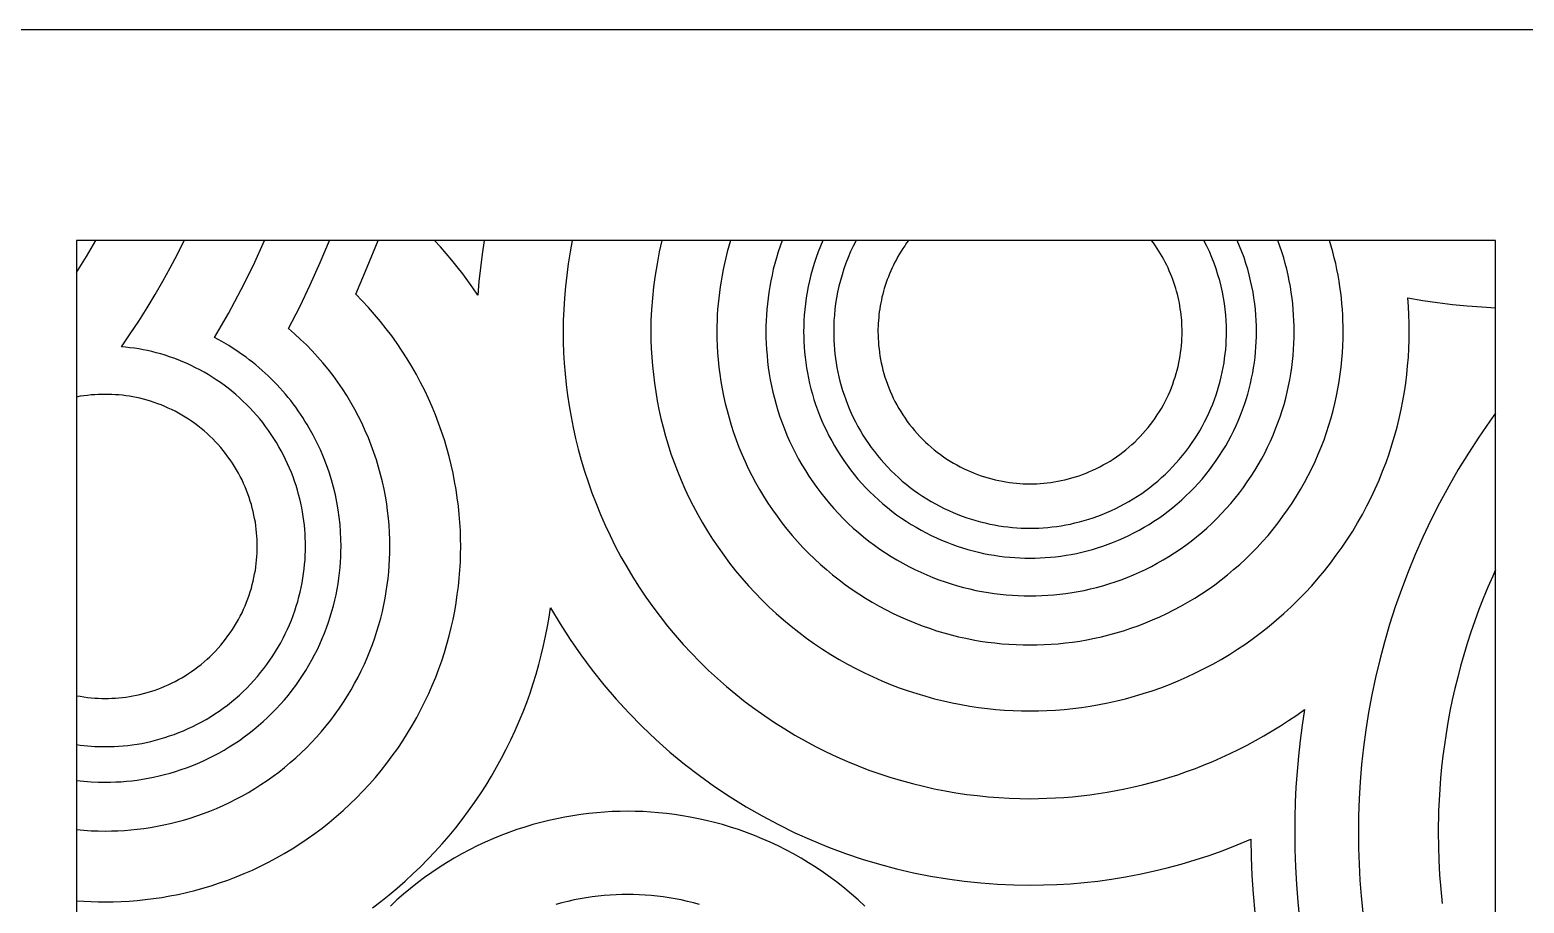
# Model space of a CAD drawing. Header units: millimetres. Extents: x 0 to 400, y 0 to 170.
# Drawn here: x 156.5 to 284.3, y 95.3 to 170 of the extents above; entities that cross this region are included whole.
import ezdxf

# ---------------------------------------------------------------- set-up
doc = ezdxf.new("R2010")
doc.units = ezdxf.units.MM
doc.header["$MEASUREMENT"] = 0
doc.layers.add('Default', color=7, linetype='Continuous', true_color=0x000000)
doc.layers.add('DOT', color=7, linetype='Continuous', true_color=0xff4b00)

msp = doc.modelspace()

# ---------------------------------------------------------------- linework, layer by layer
msp.add_lwpolyline([(160.53, 18), (281.86, 18), (281.86, 152), (160.53, 152), (160.53, 18)])
at = {"layer": 'Default'}
msp.add_lwpolyline([(0, 0), (400, 0), (400, 170), (0, 170), (0, 0)], dxfattribs=at)
at = {"layer": 'DOT'}
for points in [[(160.53, 149.25), (161.37, 150.62), (162.16, 152)], [(164.36, 142.91), (165.11, 144.01), (165.84, 145.11), (166.55, 146.24), (167.23, 147.37), (167.89, 148.51), (168.53, 149.67), (169.14, 150.83), (169.72, 152)], [(172.32, 143.71), (173.5, 145.74), (174.61, 147.8), (175.64, 149.89), (176.6, 152)], [(178.64, 144.47), (179.6, 146.33), (180.51, 148.2), (181.36, 150.1), (182.16, 152)], [(184.39, 147.41), (185.38, 149.7), (186.3, 152)], [(194.84, 147.32), (194.42, 147.94), (193.98, 148.54), (193.54, 149.14), (193.08, 149.73), (192.61, 150.31), (192.13, 150.88), (191.63, 151.45), (191.13, 152)], [(195.38, 152), (195.2, 150.82), (195.05, 149.65), (194.93, 148.48), (194.84, 147.32)], [(202.9, 152), (202.72, 151.01), (202.56, 150.01), (202.43, 149.03), (202.32, 148.05), (202.24, 147.07), (202.18, 146.1), (202.14, 145.14), (202.13, 144.19), (202.14, 143.31), (202.17, 142.41), (202.22, 141.51), (202.29, 140.6), (202.39, 139.69), (202.5, 138.77), (202.64, 137.85), (202.8, 136.93), (202.98, 136), (203.19, 135.07), (203.42, 134.14), (203.67, 133.21), (203.95, 132.28), (204.26, 131.35), (204.58, 130.42), (204.94, 129.5), (205.31, 128.58), (205.72, 127.66), (206.14, 126.76), (206.59, 125.86), (207.07, 124.96), (207.57, 124.08), (208.09, 123.21), (208.64, 122.35), (209.21, 121.5), (209.81, 120.66), (210.42, 119.84), (211.06, 119.03), (211.72, 118.24), (212.4, 117.46), (213.1, 116.7), (213.83, 115.96), (214.57, 115.24), (215.32, 114.54), (216.1, 113.86), (216.89, 113.2), (217.7, 112.56), (218.52, 111.94), (219.36, 111.35), (220.21, 110.78), (221.07, 110.23), (221.94, 109.71), (222.83, 109.21), (223.72, 108.73), (224.62, 108.28), (225.53, 107.85), (226.44, 107.45), (227.36, 107.08), (228.28, 106.72), (229.21, 106.4), (230.14, 106.09), (231.07, 105.81), (232, 105.56), (232.93, 105.33), (233.86, 105.12), (234.79, 104.94), (235.71, 104.78), (236.64, 104.64), (237.55, 104.53), (238.47, 104.43), (239.37, 104.36), (240.27, 104.31), (241.17, 104.28), (242.05, 104.27), (242.77, 104.28), (243.49, 104.3), (244.22, 104.33), (244.95, 104.38), (245.69, 104.44), (246.43, 104.51), (247.17, 104.6), (247.91, 104.7), (248.66, 104.82), (249.41, 104.96), (250.16, 105.11), (250.92, 105.27), (251.67, 105.45), (252.43, 105.64), (253.18, 105.85), (253.93, 106.08), (254.69, 106.32), (255.44, 106.58), (256.19, 106.86), (256.94, 107.15), (257.68, 107.46), (258.42, 107.78), (259.16, 108.12), (259.89, 108.48), (260.62, 108.85), (261.34, 109.24), (262.05, 109.64), (262.76, 110.07), (263.47, 110.5), (264.16, 110.95), (264.85, 111.42), (265.52, 111.9)], [(210.58, 152), (210.35, 151.01), (210.16, 150.01), (209.99, 149.03), (209.86, 148.04), (209.76, 147.07), (209.68, 146.1), (209.64, 145.14), (209.63, 144.19), (209.64, 143.47), (209.66, 142.75), (209.7, 142.01), (209.76, 141.28), (209.84, 140.54), (209.93, 139.79), (210.04, 139.04), (210.17, 138.29), (210.32, 137.54), (210.49, 136.78), (210.67, 136.03), (210.88, 135.27), (211.11, 134.51), (211.35, 133.76), (211.62, 133.01), (211.91, 132.26), (212.21, 131.51), (212.54, 130.77), (212.88, 130.03), (213.25, 129.3), (213.64, 128.57), (214.04, 127.86), (214.47, 127.15), (214.91, 126.45), (215.38, 125.76), (215.86, 125.08), (216.36, 124.41), (216.88, 123.75), (217.42, 123.11), (217.97, 122.48), (218.54, 121.87), (219.13, 121.26), (219.73, 120.68), (220.34, 120.11), (220.97, 119.56), (221.62, 119.02), (222.27, 118.5), (222.94, 118), (223.62, 117.52), (224.31, 117.05), (225.01, 116.61), (225.72, 116.18), (226.44, 115.78), (227.16, 115.39), (227.89, 115.02), (228.63, 114.68), (229.37, 114.35), (230.12, 114.04), (230.87, 113.76), (231.62, 113.49), (232.37, 113.25), (233.13, 113.02), (233.89, 112.81), (234.64, 112.63), (235.4, 112.46), (236.15, 112.31), (236.9, 112.18), (237.65, 112.07), (238.4, 111.97), (239.14, 111.9), (239.88, 111.84), (240.61, 111.8), (241.33, 111.78), (242.05, 111.77), (242.77, 111.78), (243.5, 111.8), (244.23, 111.84), (244.97, 111.9), (245.71, 111.97), (246.45, 112.07), (247.2, 112.18), (247.95, 112.31), (248.71, 112.46), (249.46, 112.63), (250.22, 112.81), (250.97, 113.02), (251.73, 113.25), (252.48, 113.49), (253.24, 113.76), (253.99, 114.04), (254.73, 114.35), (255.48, 114.68), (256.21, 115.02), (256.94, 115.39), (257.67, 115.78), (258.39, 116.18), (259.1, 116.61), (259.79, 117.05), (260.49, 117.52), (261.16, 118), (261.83, 118.5), (262.49, 119.02), (263.13, 119.56), (263.76, 120.11), (264.38, 120.68), (264.98, 121.26), (265.57, 121.87), (266.14, 122.48), (266.69, 123.11), (267.22, 123.75), (267.74, 124.41), (268.24, 125.08), (268.73, 125.76), (269.19, 126.45), (269.64, 127.15), (270.06, 127.86), (270.47, 128.57), (270.85, 129.3), (271.22, 130.03), (271.57, 130.77), (271.89, 131.51), (272.2, 132.26), (272.49, 133.01), (272.75, 133.76), (273, 134.51), (273.22, 135.27), (273.43, 136.03), (273.62, 136.78), (273.79, 137.54), (273.93, 138.29), (274.06, 139.04), (274.18, 139.79), (274.27, 140.54), (274.34, 141.28), (274.4, 142.01), (274.44, 142.75), (274.47, 143.47), (274.48, 144.19), (274.47, 144.91), (274.44, 145.63), (274.4, 146.36), (274.35, 147.09)], [(216.44, 152), (216.29, 151.5), (216.16, 151.01), (216.03, 150.51), (215.92, 150.02), (215.81, 149.52), (215.72, 149.03), (215.63, 148.53), (215.55, 148.04), (215.49, 147.55), (215.43, 147.07), (215.38, 146.58), (215.34, 146.1), (215.31, 145.62), (215.29, 145.14), (215.28, 144.66), (215.27, 144.19), (215.28, 143.6), (215.3, 143), (215.34, 142.39), (215.38, 141.79), (215.45, 141.17), (215.52, 140.56), (215.61, 139.94), (215.72, 139.32), (215.84, 138.7), (215.98, 138.07), (216.14, 137.45), (216.31, 136.82), (216.5, 136.2), (216.7, 135.58), (216.92, 134.95), (217.15, 134.33), (217.41, 133.72), (217.68, 133.11), (217.96, 132.5), (218.27, 131.89), (218.59, 131.29), (218.92, 130.7), (219.27, 130.12), (219.64, 129.54), (220.02, 128.97), (220.42, 128.41), (220.84, 127.86), (221.26, 127.31), (221.71, 126.78), (222.16, 126.26), (222.63, 125.75), (223.12, 125.26), (223.61, 124.77), (224.12, 124.3), (224.64, 123.85), (225.17, 123.4), (225.72, 122.97), (226.27, 122.56), (226.83, 122.16), (227.4, 121.78), (227.98, 121.41), (228.56, 121.06), (229.16, 120.72), (229.75, 120.41), (230.36, 120.1), (230.97, 119.82), (231.58, 119.55), (232.2, 119.29), (232.82, 119.06), (233.44, 118.84), (234.06, 118.63), (234.68, 118.45), (235.31, 118.28), (235.93, 118.12), (236.56, 117.98), (237.18, 117.86), (237.8, 117.75), (238.42, 117.66), (239.03, 117.58), (239.65, 117.52), (240.25, 117.47), (240.86, 117.44), (241.46, 117.42), (242.05, 117.41), (242.65, 117.42), (243.25, 117.44), (243.85, 117.47), (244.46, 117.52), (245.07, 117.58), (245.69, 117.66), (246.3, 117.75), (246.92, 117.86), (247.55, 117.98), (248.17, 118.12), (248.8, 118.28), (249.42, 118.45), (250.04, 118.63), (250.67, 118.84), (251.29, 119.06), (251.91, 119.29), (252.53, 119.55), (253.14, 119.82), (253.75, 120.1), (254.35, 120.41), (254.95, 120.72), (255.54, 121.06), (256.13, 121.41), (256.71, 121.78), (257.28, 122.16), (257.84, 122.56), (258.39, 122.97), (258.93, 123.4), (259.46, 123.85), (259.98, 124.3), (260.49, 124.77), (260.99, 125.26), (261.47, 125.75), (261.94, 126.26), (262.4, 126.78), (262.84, 127.31), (263.27, 127.86), (263.68, 128.41), (264.08, 128.97), (264.47, 129.54), (264.83, 130.12), (265.18, 130.7), (265.52, 131.29), (265.84, 131.89), (266.14, 132.5), (266.43, 133.11), (266.7, 133.72), (266.95, 134.33), (267.19, 134.95), (267.41, 135.58), (267.61, 136.2), (267.8, 136.82), (267.97, 137.45), (268.12, 138.07), (268.26, 138.7), (268.38, 139.32), (268.49, 139.94), (268.58, 140.56), (268.66, 141.17), (268.72, 141.79), (268.77, 142.39), (268.8, 143), (268.82, 143.6), (268.83, 144.19), (268.83, 144.66), (268.81, 145.14), (268.79, 145.62), (268.76, 146.1), (268.72, 146.58), (268.68, 147.07), (268.62, 147.55), (268.55, 148.04), (268.48, 148.53), (268.39, 149.03), (268.29, 149.52), (268.19, 150.02), (268.07, 150.51), (267.95, 151.01), (267.81, 151.5), (267.67, 152)], [(220.86, 152), (220.68, 151.51), (220.52, 151.01), (220.37, 150.52), (220.23, 150.02), (220.1, 149.53), (219.99, 149.03), (219.89, 148.54), (219.8, 148.05), (219.72, 147.56), (219.65, 147.07), (219.59, 146.58), (219.55, 146.1), (219.51, 145.62), (219.48, 145.14), (219.47, 144.66), (219.47, 144.19), (219.47, 143.69), (219.49, 143.18), (219.52, 142.67), (219.56, 142.16), (219.61, 141.65), (219.67, 141.13), (219.75, 140.6), (219.84, 140.08), (219.95, 139.56), (220.06, 139.03), (220.19, 138.5), (220.34, 137.98), (220.49, 137.45), (220.67, 136.92), (220.85, 136.4), (221.05, 135.88), (221.26, 135.36), (221.49, 134.84), (221.73, 134.33), (221.99, 133.82), (222.26, 133.31), (222.54, 132.81), (222.84, 132.32), (223.15, 131.83), (223.47, 131.35), (223.81, 130.88), (224.16, 130.41), (224.52, 129.95), (224.89, 129.51), (225.28, 129.07), (225.67, 128.64), (226.08, 128.22), (226.5, 127.81), (226.93, 127.41), (227.37, 127.03), (227.82, 126.66), (228.27, 126.29), (228.74, 125.95), (229.21, 125.61), (229.69, 125.29), (230.18, 124.98), (230.67, 124.68), (231.17, 124.4), (231.68, 124.13), (232.19, 123.87), (232.7, 123.63), (233.22, 123.4), (233.74, 123.19), (234.26, 122.99), (234.78, 122.81), (235.31, 122.63), (235.84, 122.48), (236.36, 122.33), (236.89, 122.2), (237.42, 122.08), (237.94, 121.98), (238.47, 121.89), (238.99, 121.81), (239.51, 121.75), (240.02, 121.7), (240.54, 121.66), (241.05, 121.63), (241.55, 121.61), (242.05, 121.6), (242.55, 121.61), (243.06, 121.63), (243.57, 121.66), (244.08, 121.7), (244.6, 121.75), (245.12, 121.81), (245.64, 121.89), (246.16, 121.98), (246.69, 122.08), (247.21, 122.2), (247.74, 122.33), (248.27, 122.48), (248.79, 122.63), (249.32, 122.81), (249.84, 122.99), (250.37, 123.19), (250.89, 123.4), (251.4, 123.63), (251.92, 123.87), (252.43, 124.13), (252.93, 124.4), (253.43, 124.68), (253.92, 124.98), (254.41, 125.29), (254.89, 125.61), (255.37, 125.95), (255.83, 126.29), (256.29, 126.66), (256.74, 127.03), (257.18, 127.41), (257.61, 127.81), (258.02, 128.22), (258.43, 128.64), (258.83, 129.07), (259.21, 129.51), (259.59, 129.95), (259.95, 130.41), (260.3, 130.88), (260.63, 131.35), (260.96, 131.83), (261.27, 132.32), (261.56, 132.81), (261.85, 133.31), (262.12, 133.82), (262.37, 134.33), (262.61, 134.84), (262.84, 135.36), (263.05, 135.88), (263.25, 136.4), (263.44, 136.92), (263.61, 137.45), (263.77, 137.98), (263.91, 138.5), (264.04, 139.03), (264.16, 139.56), (264.26, 140.08), (264.35, 140.6), (264.43, 141.13), (264.5, 141.65), (264.55, 142.16), (264.59, 142.67), (264.62, 143.18), (264.63, 143.69), (264.64, 144.19), (264.63, 144.66), (264.62, 145.14), (264.59, 145.62), (264.56, 146.1), (264.51, 146.58), (264.46, 147.07), (264.39, 147.56), (264.31, 148.05), (264.22, 148.54), (264.11, 149.03), (264, 149.53), (263.87, 150.02), (263.74, 150.52), (263.58, 151.01), (263.42, 151.51), (263.25, 152)], [(224.34, 152), (224.13, 151.51), (223.94, 151.02), (223.76, 150.53), (223.6, 150.04), (223.45, 149.54), (223.31, 149.05), (223.19, 148.55), (223.08, 148.06), (222.99, 147.57), (222.91, 147.08), (222.84, 146.59), (222.79, 146.1), (222.74, 145.62), (222.72, 145.14), (222.7, 144.66), (222.69, 144.19), (222.7, 143.76), (222.71, 143.33), (222.74, 142.89), (222.77, 142.45), (222.82, 142.01), (222.87, 141.56), (222.94, 141.12), (223.02, 140.67), (223.1, 140.22), (223.2, 139.77), (223.32, 139.32), (223.44, 138.86), (223.57, 138.41), (223.72, 137.96), (223.88, 137.51), (224.05, 137.07), (224.23, 136.62), (224.43, 136.18), (224.64, 135.74), (224.86, 135.3), (225.09, 134.87), (225.33, 134.44), (225.58, 134.02), (225.85, 133.6), (226.13, 133.19), (226.41, 132.78), (226.71, 132.38), (227.02, 131.99), (227.34, 131.6), (227.67, 131.23), (228.01, 130.86), (228.36, 130.5), (228.72, 130.15), (229.09, 129.81), (229.47, 129.48), (229.85, 129.16), (230.24, 128.85), (230.64, 128.55), (231.05, 128.26), (231.46, 127.99), (231.88, 127.72), (232.3, 127.47), (232.73, 127.22), (233.16, 126.99), (233.6, 126.78), (234.04, 126.57), (234.48, 126.37), (234.93, 126.19), (235.37, 126.02), (235.82, 125.86), (236.27, 125.71), (236.73, 125.58), (237.18, 125.46), (237.63, 125.34), (238.08, 125.24), (238.53, 125.15), (238.98, 125.08), (239.43, 125.01), (239.87, 124.95), (240.31, 124.91), (240.75, 124.88), (241.19, 124.85), (241.62, 124.84), (242.05, 124.83), (242.48, 124.84), (242.92, 124.85), (243.35, 124.88), (243.79, 124.91), (244.23, 124.95), (244.68, 125.01), (245.13, 125.08), (245.58, 125.15), (246.03, 125.24), (246.48, 125.34), (246.93, 125.46), (247.38, 125.58), (247.83, 125.71), (248.28, 125.86), (248.73, 126.02), (249.18, 126.19), (249.62, 126.37), (250.07, 126.57), (250.51, 126.78), (250.94, 126.99), (251.38, 127.22), (251.81, 127.47), (252.23, 127.72), (252.65, 127.99), (253.06, 128.26), (253.46, 128.55), (253.86, 128.85), (254.25, 129.16), (254.64, 129.48), (255.02, 129.81), (255.38, 130.15), (255.74, 130.5), (256.09, 130.86), (256.43, 131.23), (256.76, 131.6), (257.08, 131.99), (257.39, 132.38), (257.69, 132.78), (257.98, 133.19), (258.26, 133.6), (258.52, 134.02), (258.78, 134.44), (259.02, 134.87), (259.25, 135.3), (259.47, 135.74), (259.68, 136.18), (259.87, 136.62), (260.05, 137.07), (260.22, 137.51), (260.38, 137.96), (260.53, 138.41), (260.67, 138.86), (260.79, 139.32), (260.9, 139.77), (261, 140.22), (261.09, 140.67), (261.17, 141.12), (261.23, 141.56), (261.29, 142.01), (261.33, 142.45), (261.37, 142.89), (261.39, 143.33), (261.41, 143.76), (261.41, 144.19), (261.41, 144.66), (261.39, 145.14), (261.36, 145.62), (261.32, 146.1), (261.26, 146.59), (261.2, 147.08), (261.12, 147.57), (261.02, 148.06), (260.91, 148.55), (260.79, 149.05), (260.66, 149.54), (260.51, 150.04), (260.35, 150.53), (260.17, 151.02), (259.97, 151.51), (259.77, 152)], [(227.18, 152), (226.94, 151.52), (226.71, 151.04), (226.51, 150.55), (226.31, 150.06), (226.14, 149.57), (225.98, 149.07), (225.84, 148.57), (225.71, 148.08), (225.6, 147.58), (225.51, 147.09), (225.43, 146.6), (225.37, 146.11), (225.32, 145.62), (225.28, 145.14), (225.26, 144.66), (225.26, 144.19), (225.26, 143.82), (225.27, 143.44), (225.29, 143.06), (225.32, 142.68), (225.36, 142.3), (225.41, 141.91), (225.47, 141.52), (225.54, 141.14), (225.61, 140.74), (225.7, 140.35), (225.8, 139.96), (225.9, 139.57), (226.02, 139.18), (226.15, 138.79), (226.29, 138.4), (226.44, 138.01), (226.59, 137.62), (226.76, 137.24), (226.94, 136.86), (227.13, 136.48), (227.33, 136.1), (227.54, 135.73), (227.76, 135.36), (227.99, 135), (228.23, 134.64), (228.48, 134.29), (228.74, 133.94), (229.01, 133.6), (229.29, 133.27), (229.58, 132.95), (229.87, 132.63), (230.18, 132.31), (230.49, 132.01), (230.81, 131.72), (231.13, 131.43), (231.47, 131.15), (231.81, 130.88), (232.15, 130.62), (232.5, 130.37), (232.86, 130.13), (233.22, 129.9), (233.59, 129.68), (233.96, 129.47), (234.34, 129.27), (234.72, 129.08), (235.1, 128.9), (235.48, 128.73), (235.87, 128.57), (236.26, 128.43), (236.65, 128.29), (237.04, 128.16), (237.43, 128.04), (237.82, 127.94), (238.21, 127.84), (238.61, 127.75), (239, 127.68), (239.39, 127.61), (239.77, 127.55), (240.16, 127.5), (240.54, 127.46), (240.92, 127.43), (241.3, 127.41), (241.68, 127.4), (242.05, 127.4), (242.43, 127.4), (242.8, 127.41), (243.18, 127.43), (243.56, 127.46), (243.95, 127.5), (244.33, 127.55), (244.72, 127.61), (245.11, 127.68), (245.5, 127.75), (245.89, 127.84), (246.28, 127.94), (246.67, 128.04), (247.07, 128.16), (247.46, 128.29), (247.85, 128.43), (248.23, 128.57), (248.62, 128.73), (249.01, 128.9), (249.39, 129.08), (249.77, 129.27), (250.14, 129.47), (250.51, 129.68), (250.88, 129.9), (251.24, 130.13), (251.6, 130.37), (251.95, 130.62), (252.3, 130.88), (252.64, 131.15), (252.97, 131.43), (253.3, 131.72), (253.62, 132.01), (253.93, 132.31), (254.23, 132.63), (254.53, 132.95), (254.81, 133.27), (255.09, 133.6), (255.36, 133.94), (255.62, 134.29), (255.87, 134.64), (256.11, 135), (256.34, 135.36), (256.56, 135.73), (256.77, 136.1), (256.97, 136.48), (257.16, 136.86), (257.34, 137.24), (257.51, 137.62), (257.67, 138.01), (257.82, 138.4), (257.96, 138.79), (258.08, 139.18), (258.2, 139.57), (258.31, 139.96), (258.4, 140.35), (258.49, 140.74), (258.57, 141.14), (258.64, 141.52), (258.69, 141.91), (258.74, 142.3), (258.78, 142.68), (258.81, 143.06), (258.83, 143.44), (258.84, 143.82), (258.85, 144.19), (258.84, 144.66), (258.82, 145.14), (258.79, 145.62), (258.74, 146.11), (258.68, 146.6), (258.6, 147.09), (258.5, 147.58), (258.39, 148.08), (258.27, 148.57), (258.12, 149.07), (257.97, 149.57), (257.79, 150.06), (257.6, 150.55), (257.39, 151.04), (257.16, 151.52), (256.92, 152)], [(231.66, 152), (231.49, 151.78), (231.34, 151.55), (231.18, 151.32), (231.03, 151.09), (230.89, 150.85), (230.75, 150.62), (230.62, 150.38), (230.49, 150.13), (230.37, 149.89), (230.25, 149.65), (230.14, 149.4), (230.04, 149.15), (229.94, 148.9), (229.84, 148.65), (229.75, 148.4), (229.67, 148.15), (229.59, 147.9), (229.52, 147.65), (229.45, 147.4), (229.39, 147.15), (229.34, 146.9), (229.29, 146.65), (229.24, 146.4), (229.2, 146.15), (229.16, 145.9), (229.13, 145.65), (229.11, 145.4), (229.09, 145.16), (229.07, 144.91), (229.06, 144.67), (229.05, 144.43), (229.05, 144.19), (229.06, 143.9), (229.07, 143.61), (229.08, 143.32), (229.1, 143.02), (229.14, 142.73), (229.17, 142.43), (229.22, 142.13), (229.27, 141.83), (229.33, 141.52), (229.4, 141.22), (229.47, 140.92), (229.55, 140.61), (229.64, 140.31), (229.74, 140.01), (229.85, 139.71), (229.97, 139.41), (230.09, 139.11), (230.22, 138.81), (230.36, 138.51), (230.5, 138.22), (230.66, 137.93), (230.82, 137.64), (230.99, 137.36), (231.17, 137.08), (231.36, 136.8), (231.55, 136.53), (231.75, 136.26), (231.96, 136), (232.17, 135.74), (232.4, 135.49), (232.63, 135.24), (232.86, 135), (233.1, 134.76), (233.35, 134.54), (233.6, 134.31), (233.86, 134.1), (234.12, 133.89), (234.39, 133.69), (234.66, 133.5), (234.94, 133.31), (235.22, 133.13), (235.5, 132.96), (235.79, 132.8), (236.08, 132.64), (236.37, 132.5), (236.67, 132.36), (236.97, 132.23), (237.27, 132.1), (237.57, 131.99), (237.87, 131.88), (238.17, 131.78), (238.48, 131.69), (238.78, 131.61), (239.08, 131.54), (239.38, 131.47), (239.69, 131.41), (239.99, 131.36), (240.29, 131.31), (240.59, 131.27), (240.88, 131.24), (241.18, 131.22), (241.47, 131.2), (241.76, 131.19), (242.05, 131.19), (242.34, 131.19), (242.63, 131.2), (242.93, 131.22), (243.22, 131.24), (243.52, 131.27), (243.82, 131.31), (244.12, 131.36), (244.42, 131.41), (244.72, 131.47), (245.02, 131.54), (245.33, 131.61), (245.63, 131.69), (245.93, 131.78), (246.24, 131.88), (246.54, 131.99), (246.84, 132.1), (247.14, 132.23), (247.43, 132.36), (247.73, 132.5), (248.02, 132.64), (248.31, 132.8), (248.6, 132.96), (248.89, 133.13), (249.17, 133.31), (249.44, 133.5), (249.72, 133.69), (249.98, 133.89), (250.25, 134.1), (250.5, 134.31), (250.76, 134.54), (251, 134.76), (251.24, 135), (251.48, 135.24), (251.71, 135.49), (251.93, 135.74), (252.14, 136), (252.35, 136.26), (252.55, 136.53), (252.75, 136.8), (252.93, 137.08), (253.11, 137.36), (253.28, 137.64), (253.45, 137.93), (253.6, 138.22), (253.75, 138.51), (253.89, 138.81), (254.02, 139.11), (254.14, 139.41), (254.25, 139.71), (254.36, 140.01), (254.46, 140.31), (254.55, 140.61), (254.63, 140.92), (254.71, 141.22), (254.78, 141.52), (254.84, 141.83), (254.89, 142.13), (254.93, 142.43), (254.97, 142.73), (255, 143.02), (255.02, 143.32), (255.04, 143.61), (255.05, 143.9), (255.05, 144.19), (255.05, 144.43), (255.04, 144.67), (255.03, 144.91), (255.02, 145.16), (255, 145.4), (254.97, 145.65), (254.94, 145.9), (254.9, 146.15), (254.86, 146.4), (254.82, 146.65), (254.77, 146.9), (254.71, 147.15), (254.65, 147.4), (254.58, 147.65), (254.51, 147.9), (254.43, 148.15), (254.35, 148.4), (254.26, 148.65), (254.17, 148.9), (254.07, 149.15), (253.96, 149.4), (253.85, 149.65), (253.74, 149.89), (253.61, 150.13), (253.49, 150.38), (253.35, 150.62), (253.22, 150.85), (253.07, 151.09), (252.92, 151.32), (252.77, 151.55), (252.61, 151.78), (252.45, 152)], [(160.53, 95.54), (161.15, 95.5), (161.76, 95.47), (162.37, 95.45), (162.97, 95.45), (163.65, 95.45), (164.33, 95.48), (165.01, 95.52), (165.7, 95.57), (166.4, 95.64), (167.1, 95.73), (167.8, 95.83), (168.5, 95.95), (169.21, 96.09), (169.92, 96.25), (170.63, 96.43), (171.33, 96.62), (172.04, 96.83), (172.75, 97.06), (173.46, 97.31), (174.16, 97.58), (174.86, 97.87), (175.56, 98.17), (176.25, 98.5), (176.93, 98.84), (177.61, 99.2), (178.28, 99.59), (178.95, 99.98), (179.6, 100.4), (180.25, 100.84), (180.89, 101.29), (181.51, 101.76), (182.13, 102.24), (182.73, 102.75), (183.32, 103.27), (183.9, 103.8), (184.46, 104.35), (185.01, 104.91), (185.55, 105.49), (186.07, 106.08), (186.57, 106.68), (187.05, 107.3), (187.52, 107.93), (187.98, 108.56), (188.41, 109.21), (188.83, 109.87), (189.23, 110.53), (189.61, 111.2), (189.97, 111.88), (190.31, 112.57), (190.64, 113.26), (190.94, 113.95), (191.23, 114.65), (191.5, 115.36), (191.75, 116.06), (191.98, 116.77), (192.19, 117.48), (192.39, 118.19), (192.56, 118.9), (192.72, 119.6), (192.86, 120.31), (192.98, 121.02), (193.08, 121.72), (193.17, 122.42), (193.24, 123.11), (193.3, 123.8), (193.34, 124.49), (193.36, 125.17), (193.37, 125.84), (193.36, 126.52), (193.34, 127.2), (193.3, 127.89), (193.24, 128.58), (193.17, 129.28), (193.08, 129.98), (192.98, 130.69), (192.85, 131.4), (192.71, 132.1), (192.55, 132.82), (192.38, 133.53), (192.18, 134.24), (191.97, 134.95), (191.74, 135.66), (191.48, 136.37), (191.21, 137.08), (190.92, 137.78), (190.62, 138.48), (190.29, 139.17), (189.94, 139.86), (189.58, 140.54), (189.19, 141.21), (188.79, 141.88), (188.37, 142.54), (187.93, 143.19), (187.47, 143.83), (187, 144.45), (186.51, 145.07), (186, 145.67), (185.48, 146.26), (184.94, 146.84), (184.39, 147.41)], [(274.35, 147.09), (275.63, 146.87), (276.9, 146.69), (278.17, 146.53), (279.43, 146.4), (280.69, 146.31), (281.86, 146.24)], [(160.53, 101.62), (161.15, 101.57), (161.76, 101.53), (162.37, 101.51), (162.97, 101.5), (163.51, 101.51), (164.06, 101.52), (164.61, 101.56), (165.16, 101.6), (165.71, 101.66), (166.27, 101.73), (166.84, 101.81), (167.4, 101.91), (167.97, 102.02), (168.53, 102.14), (169.1, 102.28), (169.67, 102.44), (170.24, 102.61), (170.8, 102.79), (171.37, 102.99), (171.93, 103.21), (172.49, 103.44), (173.05, 103.68), (173.6, 103.94), (174.15, 104.22), (174.7, 104.51), (175.23, 104.81), (175.77, 105.13), (176.29, 105.47), (176.81, 105.82), (177.32, 106.18), (177.82, 106.55), (178.31, 106.94), (178.8, 107.35), (179.27, 107.76), (179.73, 108.19), (180.18, 108.63), (180.62, 109.08), (181.05, 109.54), (181.47, 110.02), (181.87, 110.5), (182.26, 110.99), (182.63, 111.49), (183, 112), (183.34, 112.52), (183.68, 113.05), (184, 113.58), (184.3, 114.12), (184.59, 114.66), (184.87, 115.21), (185.13, 115.76), (185.37, 116.32), (185.6, 116.88), (185.82, 117.44), (186.02, 118.01), (186.2, 118.58), (186.37, 119.14), (186.53, 119.71), (186.67, 120.28), (186.79, 120.85), (186.91, 121.41), (187, 121.98), (187.09, 122.54), (187.16, 123.1), (187.21, 123.65), (187.26, 124.21), (187.29, 124.76), (187.31, 125.3), (187.31, 125.84), (187.31, 126.44), (187.28, 127.04), (187.25, 127.65), (187.19, 128.26), (187.12, 128.87), (187.04, 129.49), (186.93, 130.12), (186.81, 130.74), (186.68, 131.37), (186.52, 131.99), (186.35, 132.62), (186.16, 133.25), (185.95, 133.87), (185.72, 134.49), (185.48, 135.11), (185.21, 135.73), (184.93, 136.34), (184.63, 136.95), (184.31, 137.55), (183.97, 138.14), (183.62, 138.73), (183.25, 139.31), (182.86, 139.88), (182.45, 140.44), (182.03, 140.98), (181.59, 141.52), (181.13, 142.05), (180.66, 142.56), (180.18, 143.06), (179.68, 143.54), (179.17, 144.01), (178.64, 144.47)], [(160.53, 105.82), (161.15, 105.76), (161.76, 105.71), (162.37, 105.69), (162.97, 105.68), (163.42, 105.68), (163.87, 105.7), (164.33, 105.72), (164.78, 105.76), (165.24, 105.8), (165.71, 105.86), (166.17, 105.93), (166.64, 106.01), (167.11, 106.11), (167.58, 106.21), (168.05, 106.33), (168.52, 106.45), (168.99, 106.6), (169.46, 106.75), (169.93, 106.91), (170.39, 107.09), (170.86, 107.28), (171.32, 107.49), (171.78, 107.7), (172.23, 107.93), (172.68, 108.17), (173.13, 108.42), (173.57, 108.69), (174.01, 108.96), (174.44, 109.25), (174.86, 109.55), (175.27, 109.86), (175.68, 110.19), (176.08, 110.52), (176.47, 110.86), (176.86, 111.22), (177.23, 111.58), (177.59, 111.96), (177.95, 112.34), (178.29, 112.73), (178.63, 113.13), (178.95, 113.54), (179.26, 113.95), (179.56, 114.38), (179.85, 114.81), (180.13, 115.24), (180.39, 115.68), (180.64, 116.13), (180.88, 116.58), (181.11, 117.03), (181.33, 117.49), (181.53, 117.95), (181.72, 118.42), (181.9, 118.89), (182.06, 119.35), (182.22, 119.82), (182.36, 120.29), (182.49, 120.76), (182.6, 121.23), (182.71, 121.7), (182.8, 122.17), (182.88, 122.64), (182.95, 123.11), (183.01, 123.57), (183.06, 124.03), (183.09, 124.49), (183.12, 124.94), (183.13, 125.39), (183.14, 125.84), (183.13, 126.45), (183.1, 127.08), (183.05, 127.7), (182.98, 128.33), (182.89, 128.97), (182.78, 129.61), (182.65, 130.25), (182.49, 130.9), (182.31, 131.54), (182.11, 132.18), (181.89, 132.82), (181.64, 133.46), (181.37, 134.09), (181.08, 134.72), (180.76, 135.34), (180.42, 135.95), (180.24, 136.26), (180.05, 136.56), (179.86, 136.86), (179.67, 137.15), (179.47, 137.44), (179.26, 137.73), (179.05, 138.02), (178.83, 138.3), (178.61, 138.57), (178.38, 138.85), (178.15, 139.12), (177.91, 139.39), (177.67, 139.65), (177.42, 139.91), (177.17, 140.16), (176.91, 140.41), (176.65, 140.65), (176.39, 140.89), (176.12, 141.13), (175.85, 141.36), (175.57, 141.58), (175.29, 141.8), (175.01, 142.02), (174.72, 142.23), (174.43, 142.43), (174.14, 142.63), (173.84, 142.83), (173.54, 143.01), (172.94, 143.37), (172.32, 143.71)], [(160.53, 108.89), (160.84, 108.85), (161.15, 108.82), (161.46, 108.79), (161.76, 108.76), (162.07, 108.74), (162.37, 108.73), (162.67, 108.72), (162.97, 108.72), (163.35, 108.72), (163.73, 108.74), (164.12, 108.76), (164.51, 108.79), (164.9, 108.83), (165.29, 108.88), (165.69, 108.94), (166.09, 109), (166.49, 109.08), (166.88, 109.17), (167.28, 109.27), (167.68, 109.38), (168.08, 109.5), (168.48, 109.63), (168.88, 109.77), (169.27, 109.92), (169.67, 110.08), (170.06, 110.26), (170.45, 110.44), (170.84, 110.63), (171.22, 110.84), (171.6, 111.05), (171.97, 111.27), (172.34, 111.51), (172.71, 111.75), (173.06, 112.01), (173.42, 112.27), (173.76, 112.55), (174.1, 112.83), (174.44, 113.12), (174.76, 113.42), (175.08, 113.73), (175.39, 114.05), (175.69, 114.38), (175.98, 114.71), (176.26, 115.05), (176.54, 115.4), (176.8, 115.75), (177.06, 116.11), (177.3, 116.47), (177.54, 116.84), (177.76, 117.22), (177.98, 117.59), (178.18, 117.98), (178.37, 118.36), (178.56, 118.75), (178.73, 119.14), (178.89, 119.54), (179.04, 119.93), (179.18, 120.33), (179.31, 120.73), (179.43, 121.13), (179.54, 121.53), (179.64, 121.93), (179.73, 122.33), (179.81, 122.73), (179.88, 123.12), (179.94, 123.52), (179.99, 123.91), (180.02, 124.3), (180.06, 124.69), (180.08, 125.08), (180.09, 125.46), (180.09, 125.84), (180.09, 126.2), (180.08, 126.56), (180.06, 126.93), (180.03, 127.29), (180, 127.66), (179.95, 128.03), (179.9, 128.4), (179.84, 128.78), (179.77, 129.15), (179.69, 129.53), (179.6, 129.91), (179.51, 130.28), (179.4, 130.66), (179.29, 131.04), (179.16, 131.41), (179.03, 131.79), (178.89, 132.16), (178.73, 132.53), (178.57, 132.9), (178.4, 133.27), (178.22, 133.64), (178.03, 134), (177.83, 134.36), (177.62, 134.71), (177.4, 135.06), (177.17, 135.41), (176.94, 135.75), (176.69, 136.08), (176.44, 136.42), (176.18, 136.74), (175.91, 137.06), (175.63, 137.37), (175.34, 137.68), (175.05, 137.98), (174.75, 138.27), (174.45, 138.55), (174.13, 138.83), (173.81, 139.1), (173.49, 139.36), (173.15, 139.61), (172.82, 139.85), (172.47, 140.08), (172.13, 140.31), (171.78, 140.53), (171.42, 140.73), (171.06, 140.93), (170.7, 141.12), (170.33, 141.3), (169.97, 141.47), (169.6, 141.63), (169.22, 141.78), (168.85, 141.92), (168.47, 142.06), (168.1, 142.18), (167.72, 142.29), (167.34, 142.4), (166.97, 142.49), (166.59, 142.58), (166.21, 142.65), (165.84, 142.72), (165.47, 142.78), (165.09, 142.83), (164.72, 142.87), (164.36, 142.91)], [(160.53, 113.07), (160.84, 113.02), (161.15, 112.97), (161.46, 112.93), (161.77, 112.9), (162.07, 112.87), (162.37, 112.86), (162.67, 112.84), (162.97, 112.84), (163.26, 112.84), (163.55, 112.85), (163.84, 112.87), (164.14, 112.89), (164.44, 112.92), (164.74, 112.96), (165.04, 113.01), (165.34, 113.06), (165.64, 113.12), (165.94, 113.19), (166.25, 113.26), (166.55, 113.34), (166.85, 113.43), (167.15, 113.53), (167.46, 113.64), (167.76, 113.75), (168.06, 113.88), (168.35, 114.01), (168.65, 114.15), (168.94, 114.29), (169.23, 114.45), (169.52, 114.61), (169.8, 114.78), (170.09, 114.96), (170.36, 115.15), (170.63, 115.34), (170.9, 115.54), (171.17, 115.75), (171.42, 115.96), (171.68, 116.19), (171.92, 116.41), (172.16, 116.65), (172.4, 116.89), (172.63, 117.14), (172.85, 117.39), (173.06, 117.65), (173.27, 117.91), (173.47, 118.18), (173.67, 118.45), (173.85, 118.73), (174.03, 119.01), (174.2, 119.29), (174.36, 119.58), (174.52, 119.87), (174.67, 120.16), (174.8, 120.46), (174.94, 120.76), (175.06, 121.06), (175.17, 121.36), (175.28, 121.66), (175.38, 121.96), (175.47, 122.26), (175.55, 122.57), (175.63, 122.87), (175.69, 123.17), (175.75, 123.48), (175.81, 123.78), (175.85, 124.08), (175.89, 124.38), (175.92, 124.67), (175.94, 124.97), (175.96, 125.26), (175.97, 125.55), (175.97, 125.84), (175.97, 126.13), (175.96, 126.42), (175.94, 126.71), (175.92, 127.01), (175.89, 127.31), (175.85, 127.61), (175.81, 127.91), (175.75, 128.21), (175.69, 128.51), (175.63, 128.81), (175.55, 129.12), (175.47, 129.42), (175.38, 129.72), (175.28, 130.02), (175.17, 130.33), (175.06, 130.63), (174.94, 130.93), (174.8, 131.22), (174.67, 131.52), (174.52, 131.81), (174.36, 132.1), (174.2, 132.39), (174.03, 132.67), (173.85, 132.96), (173.67, 133.23), (173.47, 133.5), (173.27, 133.77), (173.06, 134.04), (172.85, 134.29), (172.63, 134.55), (172.4, 134.79), (172.16, 135.03), (171.92, 135.27), (171.68, 135.5), (171.42, 135.72), (171.17, 135.93), (170.9, 136.14), (170.63, 136.34), (170.36, 136.54), (170.09, 136.72), (169.8, 136.9), (169.52, 137.07), (169.23, 137.23), (168.94, 137.39), (168.65, 137.54), (168.35, 137.67), (168.06, 137.81), (167.76, 137.93), (167.46, 138.04), (167.15, 138.15), (166.85, 138.25), (166.55, 138.34), (166.25, 138.42), (165.94, 138.5), (165.64, 138.56), (165.34, 138.62), (165.04, 138.68), (164.74, 138.72), (164.44, 138.76), (164.14, 138.79), (163.84, 138.81), (163.55, 138.83), (163.26, 138.84), (162.97, 138.84), (162.67, 138.84), (162.37, 138.83), (162.07, 138.81), (161.77, 138.79), (161.46, 138.75), (161.15, 138.71), (160.84, 138.67), (160.53, 138.61)], [(281.86, 137.22), (281.38, 136.56), (280.44, 135.19), (279.53, 133.81), (278.67, 132.4), (277.85, 130.98), (277.07, 129.54), (276.33, 128.09), (275.63, 126.62), (274.98, 125.14), (274.37, 123.66), (273.8, 122.16), (273.28, 120.66), (272.79, 119.16), (272.35, 117.65), (271.95, 116.15), (271.6, 114.64), (271.28, 113.14), (271, 111.64), (270.76, 110.15), (270.57, 108.66), (270.4, 107.18), (270.28, 105.71), (270.19, 104.25), (270.14, 102.81), (270.13, 101.37), (270.14, 100.03), (270.19, 98.67), (270.26, 97.3), (270.37, 95.93), (270.51, 94.54)], [(281.86, 123.83), (281.62, 123.29), (281.21, 122.34), (280.81, 121.39), (280.44, 120.43), (280.09, 119.47), (279.75, 118.51), (279.44, 117.55), (279.15, 116.58), (278.87, 115.61), (278.62, 114.65), (278.38, 113.68), (278.16, 112.72), (277.96, 111.75), (277.78, 110.79), (277.62, 109.83), (277.48, 108.87), (277.35, 107.92), (277.24, 106.97), (277.15, 106.02), (277.08, 105.08), (276.98, 103.22), (276.95, 101.37), (276.97, 100.18), (277.01, 98.98), (277.07, 97.76), (277.17, 96.54), (277.29, 95.31)], [(185.83, 94.95), (186.55, 95.49), (187.25, 96.05), (187.94, 96.63), (188.62, 97.22), (189.28, 97.83), (189.93, 98.45), (190.57, 99.09), (191.19, 99.75), (191.79, 100.41), (192.38, 101.1), (192.95, 101.79), (193.5, 102.5), (194.04, 103.22), (194.56, 103.94), (195.06, 104.68), (195.54, 105.43), (196, 106.19), (196.44, 106.96), (196.87, 107.73), (197.27, 108.51), (197.66, 109.3), (198.03, 110.09), (198.38, 110.89), (198.7, 111.69), (199.01, 112.5), (199.3, 113.3), (199.57, 114.11), (199.82, 114.92), (200.05, 115.74), (200.26, 116.55), (200.46, 117.36), (200.63, 118.17), (200.79, 118.98), (200.92, 119.79), (201.04, 120.59)], [(201.04, 120.59), (201.86, 119.22), (202.73, 117.88), (203.64, 116.56), (204.6, 115.27), (205.61, 114.01), (206.66, 112.79), (207.75, 111.6), (208.88, 110.45), (210.05, 109.33), (211.26, 108.26), (212.5, 107.23), (213.78, 106.25), (215.08, 105.31), (216.41, 104.42), (217.77, 103.58), (219.14, 102.79), (220.54, 102.05), (221.95, 101.36), (223.38, 100.71), (224.82, 100.13), (226.26, 99.59), (227.71, 99.1), (229.17, 98.66), (230.63, 98.27), (232.08, 97.94), (233.53, 97.65), (234.98, 97.41), (236.42, 97.21), (237.85, 97.06), (239.26, 96.96), (240.66, 96.89), (242.05, 96.87), (243.19, 96.89), (244.34, 96.93), (245.5, 97), (246.67, 97.1), (247.84, 97.23), (249.02, 97.39), (250.21, 97.58), (251.4, 97.81), (252.59, 98.06), (253.79, 98.35), (254.98, 98.68), (256.18, 99.03), (257.37, 99.42), (258.56, 99.85), (259.75, 100.31), (260.93, 100.8)], [(265.52, 111.9), (265.32, 110.56), (265.15, 109.23), (265, 107.9), (264.88, 106.58), (264.79, 105.26), (264.73, 103.96), (264.69, 102.66), (264.68, 101.37), (264.7, 99.91), (264.74, 98.43), (264.83, 96.94), (264.95, 95.44), (265.1, 93.93)], [(227.92, 95.09), (227.36, 95.61), (226.79, 96.11), (226.21, 96.6), (225.61, 97.07), (225, 97.53), (224.39, 97.96), (223.76, 98.39), (223.12, 98.79), (222.48, 99.18), (221.83, 99.55), (221.17, 99.9), (220.51, 100.23), (219.84, 100.54), (219.16, 100.84), (218.49, 101.12), (217.8, 101.38), (217.12, 101.62), (216.43, 101.84), (215.75, 102.05), (215.06, 102.24), (214.37, 102.41), (213.69, 102.56), (213, 102.7), (212.32, 102.81), (211.64, 102.91), (210.96, 103), (210.29, 103.07), (209.62, 103.12), (208.96, 103.16), (208.3, 103.18), (207.64, 103.19), (206.99, 103.18), (206.33, 103.16), (205.67, 103.12), (205, 103.07), (204.32, 103), (203.65, 102.91), (202.97, 102.81), (202.28, 102.7), (201.6, 102.56), (200.91, 102.41), (200.23, 102.24), (199.54, 102.05), (198.85, 101.84), (198.17, 101.62), (197.48, 101.38), (196.8, 101.12), (196.12, 100.84), (195.45, 100.54), (194.78, 100.23), (194.12, 99.9), (193.46, 99.55), (192.81, 99.18), (192.16, 98.79), (191.53, 98.39), (190.9, 97.96), (190.28, 97.53), (189.68, 97.07), (189.08, 96.6), (188.49, 96.11), (187.92, 95.61), (187.36, 95.09)], [(260.93, 100.8), (260.96, 99.26), (261.02, 97.7), (261.12, 96.13), (261.26, 94.55)], [(213.79, 95.22), (213.27, 95.36), (212.75, 95.49), (212.23, 95.61), (211.71, 95.71), (211.19, 95.8), (210.68, 95.88), (210.16, 95.94), (209.65, 95.99), (209.14, 96.03), (208.64, 96.06), (208.14, 96.08), (207.64, 96.08), (207.15, 96.08), (206.65, 96.06), (206.14, 96.03), (205.64, 95.99), (205.12, 95.94), (204.61, 95.88), (204.1, 95.8), (203.58, 95.71), (203.06, 95.61), (202.54, 95.49), (202.02, 95.36), (201.49, 95.22)]]:
    msp.add_lwpolyline(points, dxfattribs=at)

doc.saveas('drawing.dxf')
